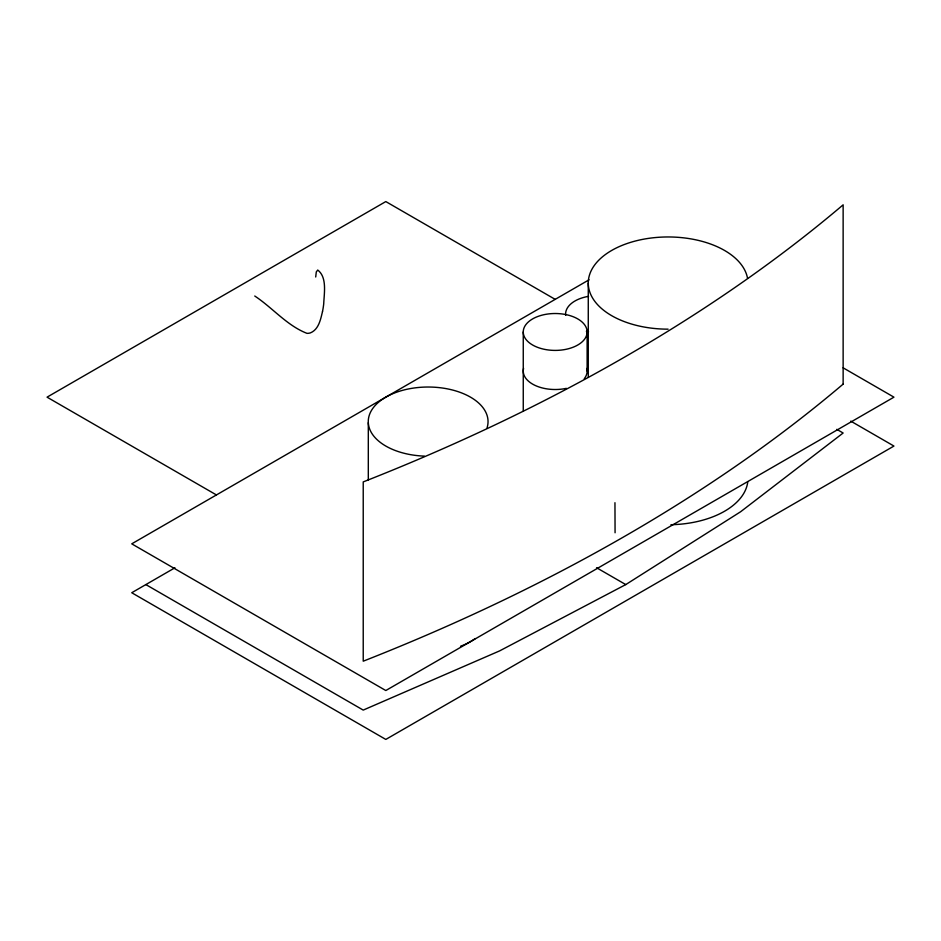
<?xml version="1.0" encoding="UTF-8"?>
<svg xmlns="http://www.w3.org/2000/svg" width="941" height="941" viewBox="0 0 941 941"><rect width="100%" height="100%" fill="white"/><g stroke="black" fill="none" stroke-linecap="round" stroke-linejoin="round"><path stroke-width="1.41" d="M315.705 276.995L316.294 271.925L317.74 270.043C327.268 277.313 324.127 293.169 323.716 303.919A133.222 62.082 68.2 0 1 322.516 311.612M322.492 311.589C320.646 319.317 318.752 329.397 310.554 332.82A42.592 19.832 69.1 0 1 306.954 333.337C287.052 325.645 272.419 307.66 254.752 296.015M145.855 584.584L363.226 710.09L499.6 650.901L625.765 584.584L740.614 511.751L843.136 433.013L836.784 429.343M589.066 279.806L131.74 543.839L385.81 690.529L893.95 397.161L843.136 367.825M174.932 567.799L131.74 592.736L385.81 739.426L893.95 446.058L850.758 421.121M555.19 299.367L385.81 201.574L47.05 397.161L216.43 494.942M596.559 567.729L625.765 584.584M614.955 502.694L615.073 532.771M588.266 283.065L588.266 376.941M587.125 331.961A31.935 18.444 0 0 1 539.217 347.935A31.935 18.444 0 0 1 539.217 315.988A31.935 18.444 0 0 1 587.125 331.961L587.125 371.083M523.255 331.961L523.255 410.688M368.307 422.732L368.307 479.934M668.11 329.162A79.844 46.097 0 0 1 588.313 284.653A79.844 46.097 0 0 1 662.605 237.073A79.844 46.097 0 0 1 747.53 278.301M586.808 368.449A31.935 18.444 0 0 1 584.243 378.741M566.353 388.351A31.935 18.444 0 0 1 523.572 368.449M424.403 456.114A59.883 34.57 0 0 1 368.578 418.075A59.883 34.57 0 0 1 436.624 387.374A59.883 34.57 0 0 1 487.05 427.849M588.537 331.726A31.935 18.444 0 0 1 586.372 331.314M565.682 315.353A31.935 18.444 0 0 1 588.537 296.344M747.754 481.933A79.844 46.097 0 0 1 670.957 524.713M475.229 638.563A59.883 34.57 0 0 1 460.525 646.267M843.136 384.116L843.136 204.832A1818.753 1050.05 0 0 1 363.226 481.91L363.226 661.194A1818.753 1050.05 0 0 0 843.136 384.116"/></g></svg>
